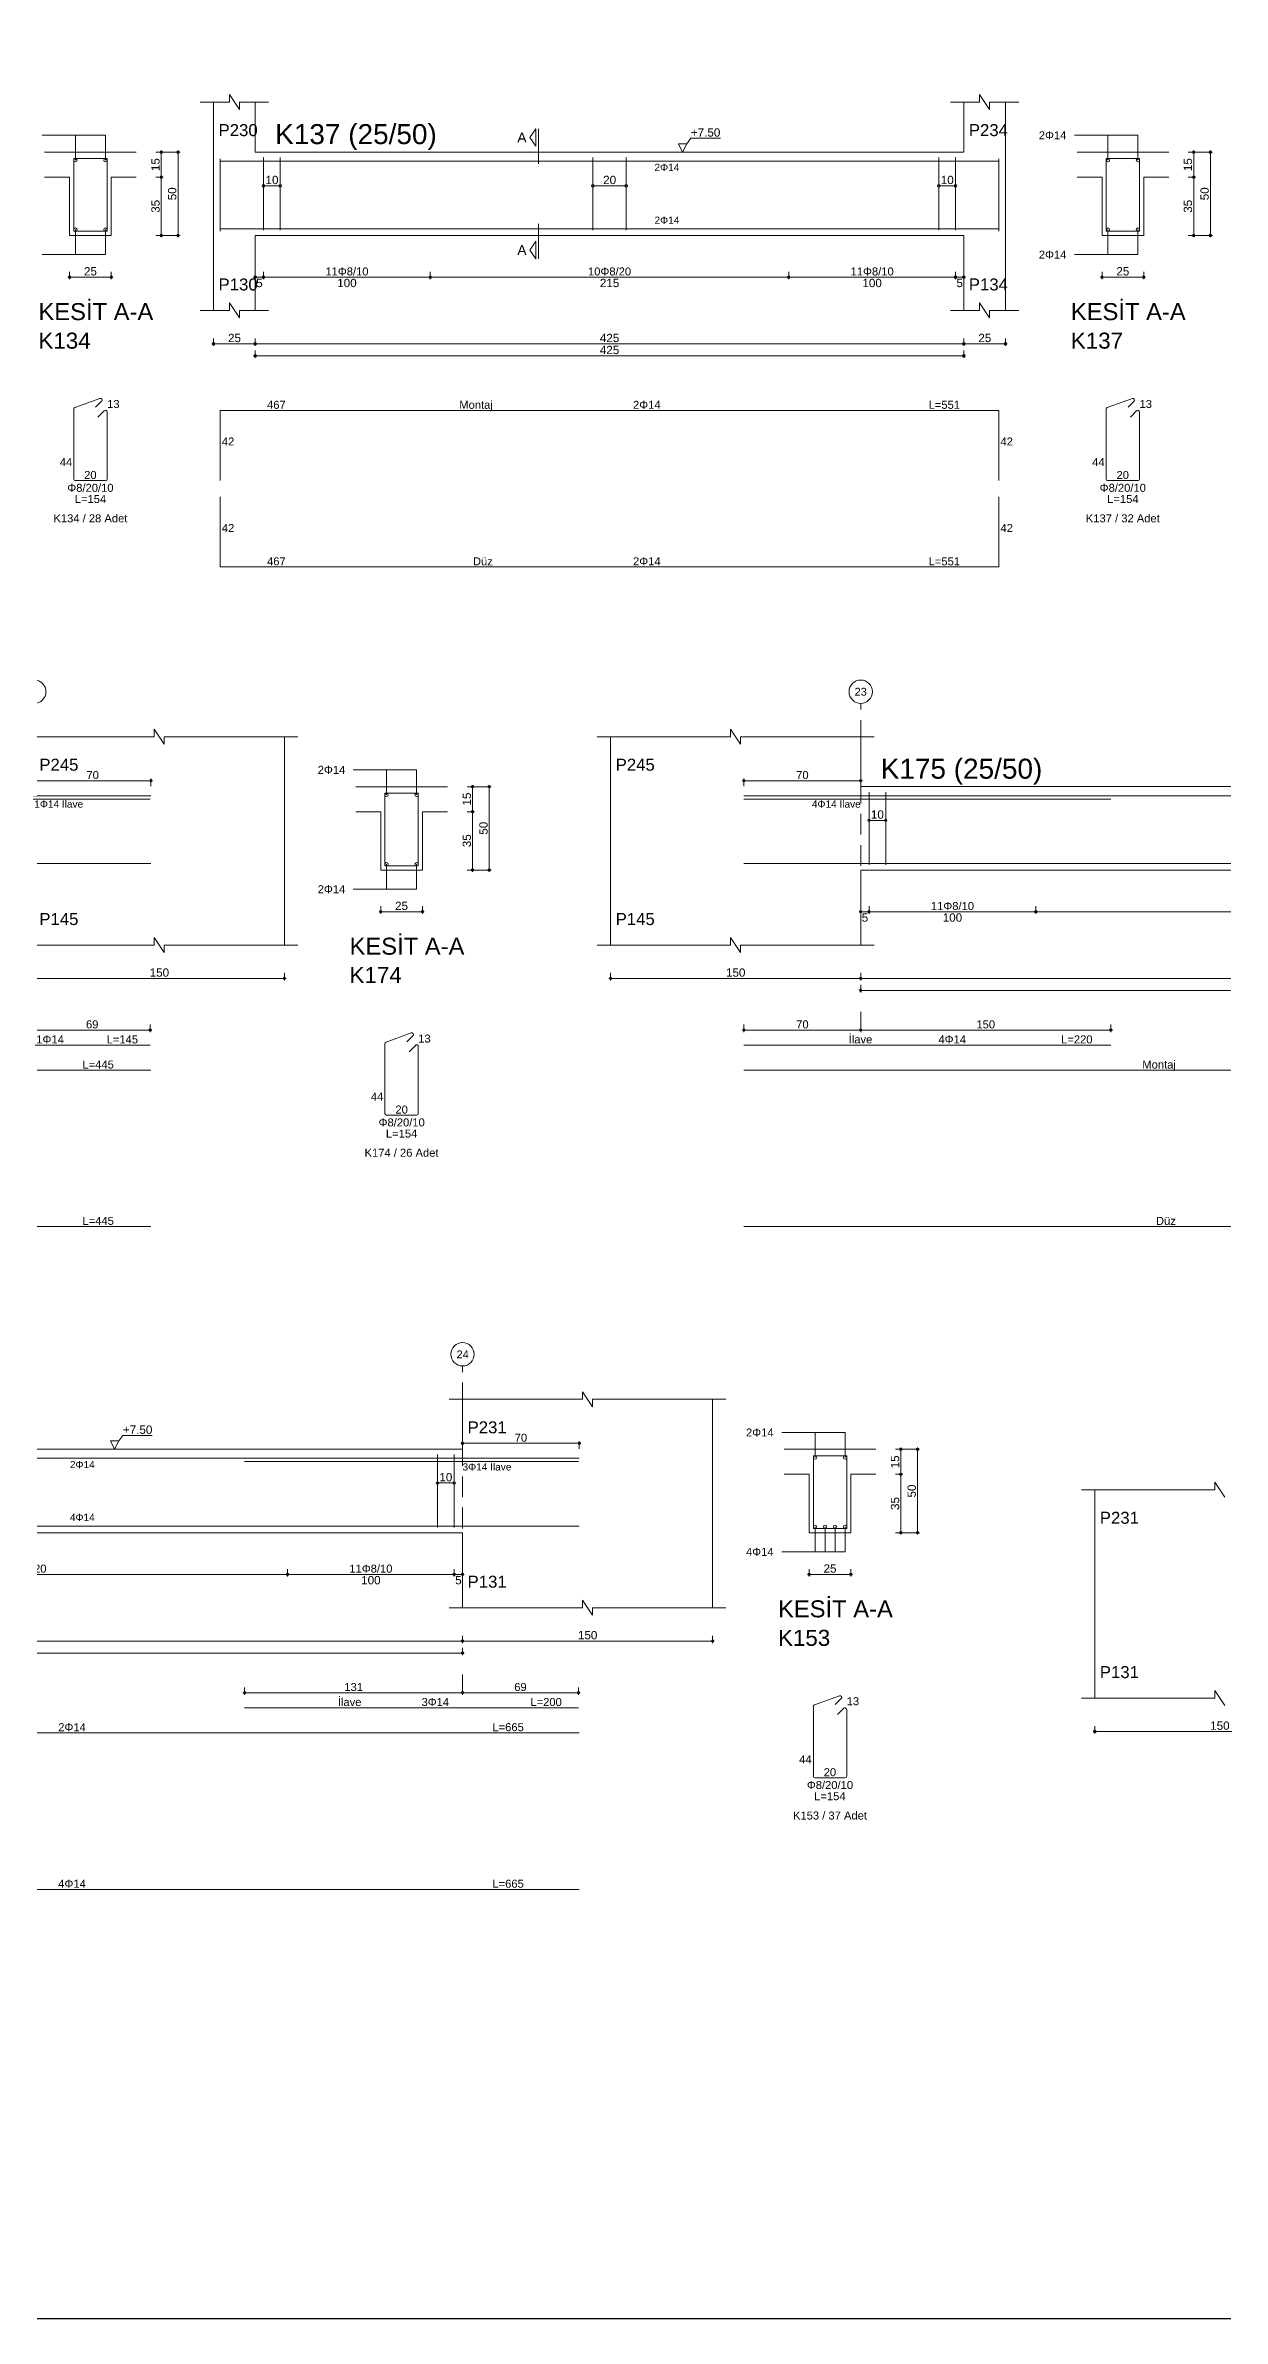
# Model space of a CAD drawing. Header units: millimetres. Extents: x 2232 to 85269, y -3593 to 5869.
# Drawn here: x 32488 to 33547, y -3593 to -1548 of the extents above; entities that cross this region are included whole.
import ezdxf

# ---------------------------------------------------------------- set-up
doc = ezdxf.new("R2010")
doc.units = ezdxf.units.MM
doc.linetypes.add('DASHDOT2', pattern=[12.7, 6.35, -3.175, 0, -3.175])
doc.linetypes.add('DASHED4', pattern=[18.75, 12.5, -6.25])
doc.layers.add('aks', color=251, linetype='DASHDOT2', lineweight=35)
for name, color, linetype in [('Donatı Topl. Uzun. Yazısı', 7, 'Continuous'), ('Donatı Uz. Yazısı', 7, 'Continuous'), ('Donatı Yazısı', 7, 'Continuous'), ('Donatı Çizgisi', 7, 'Continuous'), ('Kiriş', 7, 'Continuous'), ('Standart', 7, 'Continuous'), ('Ölçülendirme', 7, 'Continuous')]:
    doc.layers.add(name, color=color, linetype=linetype)
doc.styles.add('arial_1_18', font='arial.ttf', dxfattribs={"height": 0.2})

# ---------------------------------------------------------------- blocks, each defined once
blk = doc.blocks.new('IDE1089Entity7407')
at = {"layer": 'aks', "color": 30, "linetype": 'DASHED4', "lineweight": 5}
blk.add_lwpolyline([(16605.9, 2001.7), (16605.9, 2136.7)], dxfattribs=at)
at = {"layer": 'aks', "color": 1, "linetype": 'Continuous', "lineweight": 5}
blk.add_circle((16605.9, 2143.7), 7, dxfattribs=at)
at = {"layer": 'Donatı Çizgisi', "color": 5, "linetype": 'Continuous', "lineweight": 5}
for points in [[(16209.9, 2039.3), (16209.9, 2082.7)], [(16209.9, 2081.3), (16601.9, 2081.3)], [(16235.9, 2039.9), (16235.9, 2083.5)], [(16245.9, 2039.9), (16245.9, 2083.5)], [(16395.9, 2039.9), (16395.9, 2083.5)], [(16415.9, 2039.9), (16415.9, 2083.5)], [(16565.9, 2039.9), (16565.9, 2083.5)], [(16575.9, 2039.9), (16575.9, 2083.5)], [(16601.9, 2039.3), (16601.9, 2082.7)], [(16666.3, 2039.2), (16666.3, 2082.8)], [(16666.3, 2082.8), (16686.3, 2082.8)], [(16686.3, 2039.2), (16686.3, 2082.8)], [(16209.9, 2040.7), (16601.9, 2040.7)], [(16666.3, 2039.2), (16686.3, 2039.2)], [(16666.9, 1933.4), (16682, 1938.9)], [(16679.4, 1933.6), (16683, 1937.2)], [(16209.9, 1889.7), (16209.9, 1931.7)], [(16209.9, 1931.7), (16601.9, 1931.7)], [(16601.9, 1889.7), (16601.9, 1931.7)], [(16666.3, 1890.6), (16666.3, 1932.5)], [(16680.8, 1927.7), (16684.5, 1931.5)], [(16686.3, 1890.6), (16686.3, 1930.7)], [(16667.3, 1889.6), (16685.3, 1889.6)], [(16209.9, 1837.8), (16209.9, 1879.8)], [(16601.9, 1837.8), (16601.9, 1879.8)], [(16209.9, 1837.8), (16601.9, 1837.8)]]:
    blk.add_lwpolyline(points, dxfattribs=at)
for centre in [(16667.3, 2081.8), (16685.3, 2081.8), (16667.3, 2040.2), (16685.3, 2040.2)]:
    blk.add_circle(centre, 1, dxfattribs=at)
for centre, start, end in [((16682.3, 1937.9), 315, 110), ((16667.3, 1932.5), 110, 180), ((16685.3, 1930.7), 0, 135), ((16667.3, 1890.6), 180, 270), ((16685.3, 1890.6), 270, 0)]:
    blk.add_arc(centre, 1.02, start, end, dxfattribs=at)
at = {"layer": 'Kiriş', "color": 1, "linetype": 'Continuous', "lineweight": 5}
for points in [[(16197.9, 2116.7), (16215.4, 2116.7)], [(16205.9, 1991.7), (16205.9, 2116.7)], [(16215.4, 2116.7), (16215.4, 2121.2)], [(16221.4, 2112.2), (16215.4, 2121.2)], [(16221.4, 2112.2), (16221.4, 2116.7)], [(16221.4, 2116.7), (16238.9, 2116.7)], [(16230.9, 2086.7), (16230.9, 2116.7)], [(16572.9, 2116.7), (16590.4, 2116.7)], [(16580.9, 2086.7), (16580.9, 2116.7)], [(16590.4, 2116.7), (16590.4, 2121.2)], [(16596.4, 2112.2), (16590.4, 2121.2)], [(16596.4, 2116.7), (16613.9, 2116.7)], [(16596.4, 2112.2), (16596.4, 2116.7)], [(16605.9, 1991.7), (16605.9, 2116.7)], [(16230.9, 2086.7), (16580.9, 2086.7)], [(16648.8, 2086.7), (16703.8, 2086.7)], [(16648.8, 2071.7), (16663.8, 2071.7)], [(16663.8, 2036.7), (16663.8, 2071.7)], [(16688.8, 2071.7), (16703.8, 2071.7)], [(16688.8, 2036.7), (16688.8, 2071.7)], [(16230.9, 2036.7), (16580.9, 2036.7)], [(16230.9, 1991.7), (16230.9, 2036.7)], [(16580.9, 1991.7), (16580.9, 2036.7)], [(16663.8, 2036.7), (16688.8, 2036.7)], [(16197.9, 1991.7), (16215.4, 1991.7)], [(16221.4, 1987.2), (16215.4, 1996.2)], [(16215.4, 1991.7), (16215.4, 1996.2)], [(16221.4, 1991.7), (16238.9, 1991.7)], [(16221.4, 1987.2), (16221.4, 1991.7)], [(16572.9, 1991.7), (16590.4, 1991.7)], [(16596.4, 1987.2), (16590.4, 1996.2)], [(16590.4, 1991.7), (16590.4, 1996.2)], [(16596.4, 1991.7), (16613.9, 1991.7)], [(16596.4, 1987.2), (16596.4, 1991.7)]]:
    blk.add_lwpolyline(points, dxfattribs=at)
at = {"layer": 'Ölçülendirme', "color": 1, "linetype": 'Continuous', "lineweight": 5}
for points in [[(16365.7, 2095.4), (16369.2, 2100.7)], [(16369.2, 2090.2), (16369.2, 2100.7)], [(16370.9, 2079.7), (16370.9, 2100.7)], [(16369.2, 2090.2), (16365.7, 2095.4)], [(16442.2, 2086.7), (16439.7, 2091.7)], [(16439.7, 2091.7), (16444.7, 2091.7)], [(16444.7, 2091.7), (16442.2, 2086.7)], [(16442.2, 2086.7), (16442.2, 2086.7)], [(16444.7, 2091.7), (16447.2, 2095)], [(16447.2, 2095), (16464.9, 2095)], [(16647.3, 2096.8), (16685.3, 2096.8)], [(16667.3, 2081.8), (16667.3, 2096.8)], [(16685.3, 2081.8), (16685.3, 2096.8)], [(16715.5, 2086.7), (16730, 2086.7)], [(16718.8, 2035.7), (16718.8, 2087.7)], [(16728.8, 2035.7), (16728.8, 2087.7)], [(16235.9, 2066.5), (16245.9, 2066.5)], [(16395.9, 2066.5), (16415.9, 2066.5)], [(16565.9, 2066.5), (16575.9, 2066.5)], [(16715.5, 2071.7), (16720, 2071.7)], [(16365.7, 2027.9), (16369.2, 2033.2)], [(16369.2, 2022.7), (16369.2, 2033.2)], [(16370.9, 2022.7), (16370.9, 2043.7)], [(16667.3, 2025.2), (16667.3, 2040.2)], [(16685.3, 2025.2), (16685.3, 2040.2)], [(16715.5, 2036.7), (16730, 2036.7)], [(16369.2, 2022.7), (16365.7, 2027.9)], [(16647.3, 2025.2), (16685.3, 2025.2)], [(16229.9, 2011.7), (16581.9, 2011.7)], [(16230.9, 2010.4), (16230.9, 2014.9)], [(16235.9, 2010.4), (16235.9, 2014.9)], [(16335.9, 2010.4), (16335.9, 2014.9)], [(16475.9, 2010.4), (16475.9, 2014.9)], [(16575.9, 2010.4), (16575.9, 2014.9)], [(16580.9, 2010.4), (16580.9, 2014.9)], [(16662.8, 2011.7), (16689.8, 2011.7)], [(16663.8, 2010.4), (16663.8, 2014.9)], [(16688.8, 2010.4), (16688.8, 2014.9)], [(16204.9, 1971.7), (16606.9, 1971.7)], [(16205.9, 1970.4), (16205.9, 1974.9)], [(16229.9, 1964.5), (16606.9, 1964.5)], [(16230.9, 1970.4), (16230.9, 1974.9)], [(16230.9, 1963.2), (16230.9, 1967.7)], [(16580.9, 1970.4), (16580.9, 1974.9)], [(16605.9, 1970.4), (16605.9, 1974.9)], [(16605.9, 1963.2), (16605.9, 1967.7)]]:
    blk.add_lwpolyline(points, dxfattribs=at)
for centre in [(16718.8, 2086.7), (16728.8, 2086.7), (16235.9, 2066.5), (16245.9, 2066.5), (16395.9, 2066.5), (16415.9, 2066.5), (16565.9, 2066.5), (16575.9, 2066.5), (16718.8, 2071.7), (16718.8, 2036.7), (16728.8, 2036.7), (16230.9, 2011.7), (16235.9, 2011.7), (16235.9, 2011.7), (16335.9, 2011.7), (16335.9, 2011.7), (16475.9, 2011.7), (16475.9, 2011.7), (16575.9, 2011.7), (16575.9, 2011.7), (16580.9, 2011.7), (16663.8, 2011.7), (16688.8, 2011.7), (16205.9, 1971.7), (16230.9, 1971.7), (16230.9, 1971.7), (16230.9, 1964.5), (16580.9, 1971.7), (16580.9, 1971.7), (16605.9, 1971.7), (16605.9, 1964.5)]:
    blk.add_circle(centre, 0.75, dxfattribs=at)
at = {"layer": 'aks', "color": 1, "linetype": 'Continuous', "lineweight": 5, "style": 'arial_1_18'}
blk.add_text('K', height=9.45, dxfattribs=at).set_placement((16601.5, 2138.8))
at = {"layer": 'Donatı Topl. Uzun. Yazısı', "color": 1, "linetype": 'Continuous', "lineweight": 5, "style": 'arial_1_18'}
for s, p in [('L=476', (16563.5, 1932.7)), ('L=154', (16666.9, 1876.2)), ('L=476', (16563.5, 1838.8))]:
    blk.add_text(s, height=4.8, dxfattribs=at).set_placement(p)
at = {"layer": 'Donatı Uz. Yazısı', "color": 1, "linetype": 'Continuous', "lineweight": 5, "style": 'arial_1_18'}
for s, p in [('392', (16233.5, 1932.7)), ('13', (16686.3, 1933.2)), ('42', (16210.9, 1910.7)), ('42', (16602.9, 1910.7)), ('44', (16657.9, 1898.3)), ('20', (16672.5, 1890.6)), ('42', (16210.9, 1858.8)), ('42', (16602.9, 1858.8)), ('392', (16233.5, 1838.8))]:
    blk.add_text(s, height=4.8, dxfattribs=at).set_placement(p)
at = {"layer": 'Donatı Yazısı', "color": 5, "linetype": 'Continuous', "lineweight": 5, "style": 'arial_1_18'}
for s, p in [('2Φ14', (16625.9, 2094.4)), ('2Φ14', (16625.9, 2022.8)), ('2Φ14', (16417.7, 1932.7)), ('Φ8/20/10', (16662.4, 1882.9)), ('K134 / 28 Adet', (16654.1, 1864.6)), ('2Φ14', (16417.7, 1838.8))]:
    blk.add_text(s, height=4.8, dxfattribs=at).set_placement(p)
for p in [(16432.9, 2075.4), (16432.9, 2043.7)]:
    blk.add_text('2Φ14', height=4.32, rotation=360, dxfattribs=at).set_placement(p)
at = {"layer": 'Donatı Yazısı', "color": 1, "linetype": 'Continuous', "lineweight": 5, "style": 'arial_1_18'}
for s, p in [('Montaj', (16327, 1932.7)), ('Düz', (16335.2, 1838.8))]:
    blk.add_text(s, height=4.8, dxfattribs=at).set_placement(p)
at = {"layer": 'Kiriş', "color": 1, "linetype": 'Continuous', "lineweight": 5, "style": 'arial_1_18'}
for s, height, p in [('P244', 7.2, (16208.9, 2096.3)), ('K134 (25/50)', 12, (16242.9, 2091.5)), ('P248', 7.2, (16583.9, 2096.3)), ('P144', 7.2, (16208.9, 2003.7)), ('P148', 7.2, (16583.9, 2003.7)), ('KESİT A-A', 10.2, (16645.1, 1985.9)), ('K134', 9.6, (16645.1, 1968.8))]:
    blk.add_text(s, height=height, dxfattribs=at).set_placement(p)
at = {"layer": 'Ölçülendirme', "color": 1, "linetype": 'Continuous', "lineweight": 5, "style": 'arial_1_18'}
for s, height, p in [('+7.50', 5, (16447.2, 2096)), ('A', 5.95, (16358, 2092.5)), ('A', 5.95, (16358, 2025)), ('5', 5, (16231.5, 2005.7)), ('100', 5, (16280.1, 2005.7)), ('140', 5, (16400.1, 2005.7)), ('100', 5, (16520.1, 2005.7)), ('5', 5, (16576.5, 2005.7)), ('25', 5, (16672.4, 2012.7)), ('25', 5, (16214.6, 1972.7)), ('350', 5, (16400.1, 1972.7)), ('25', 5, (16589.6, 1972.7)), ('375', 5, (16400.1, 1965.5))]:
    blk.add_text(s, height=height, dxfattribs=at).set_placement(p)
for s, rotation, p in [('15', 90, (16717.8, 2075.3)), ('10', 360, (16237.1, 2067.5)), ('20', 360, (16402.1, 2067.5)), ('10', 360, (16567.1, 2067.5)), ('50', 90, (16727.8, 2057.8)), ('35', 90, (16717.8, 2050.3))]:
    blk.add_text(s, height=5, rotation=rotation, dxfattribs=at).set_placement(p)
at = {"layer": 'Ölçülendirme', "color": 5, "linetype": 'Continuous', "lineweight": 5, "style": 'arial_1_18'}
for s, p in [('11Φ8/10', (16273, 2012.7)), ('6Φ8/20', (16394.9, 2012.7)), ('11Φ8/10', (16513, 2012.7))]:
    blk.add_text(s, height=4.8, dxfattribs=at).set_placement(p)
blk = doc.blocks.new('IDE1089Entity7408')
at = {"layer": 'Donatı Çizgisi', "color": 5, "linetype": 'Continuous', "lineweight": 5}
for points in [[(16754.1, 2039.3), (16754.1, 2082.7)], [(16754.1, 2081.3), (17221.1, 2081.3)], [(16780.1, 2039.9), (16780.1, 2083.5)], [(16790.1, 2039.9), (16790.1, 2083.5)], [(16977.6, 2039.9), (16977.6, 2083.5)], [(16997.6, 2039.9), (16997.6, 2083.5)], [(17185.1, 2039.9), (17185.1, 2083.5)], [(17195.1, 2039.9), (17195.1, 2083.5)], [(17221.1, 2039.3), (17221.1, 2082.7)], [(17285.5, 2039.2), (17285.5, 2082.8)], [(17285.5, 2082.8), (17305.5, 2082.8)], [(17305.5, 2039.2), (17305.5, 2082.8)], [(16754.1, 2040.7), (17221.1, 2040.7)], [(17285.5, 2039.2), (17305.5, 2039.2)], [(17286.1, 1933.4), (17301.2, 1938.9)], [(17298.6, 1933.6), (17302.2, 1937.2)], [(16754.1, 1889.7), (16754.1, 1931.7)], [(16754.1, 1931.7), (17221.1, 1931.7)], [(17221.1, 1889.7), (17221.1, 1931.7)], [(17285.5, 1890.6), (17285.5, 1932.5)], [(17300, 1927.7), (17303.7, 1931.5)], [(17305.5, 1890.6), (17305.5, 1930.7)], [(17286.5, 1889.6), (17304.5, 1889.6)], [(16754.1, 1837.8), (16754.1, 1879.8)], [(17221.1, 1837.8), (17221.1, 1879.8)], [(16754.1, 1837.8), (17221.1, 1837.8)]]:
    blk.add_lwpolyline(points, dxfattribs=at)
for centre in [(17286.5, 2081.8), (17304.5, 2081.8), (17286.5, 2040.2), (17304.5, 2040.2)]:
    blk.add_circle(centre, 1, dxfattribs=at)
for centre, start, end in [((17301.5, 1937.9), 315, 110), ((17286.5, 1932.5), 110, 180), ((17304.5, 1930.7), 0, 135), ((17286.5, 1890.6), 180, 270), ((17304.5, 1890.6), 270, 0)]:
    blk.add_arc(centre, 1.02, start, end, dxfattribs=at)
at = {"layer": 'Kiriş', "color": 1, "linetype": 'Continuous', "lineweight": 5}
for points in [[(16742.1, 2116.7), (16759.6, 2116.7)], [(16750.1, 1991.7), (16750.1, 2116.7)], [(16759.6, 2116.7), (16759.6, 2121.2)], [(16765.6, 2112.2), (16759.6, 2121.2)], [(16765.6, 2112.2), (16765.6, 2116.7)], [(16765.6, 2116.7), (16783.1, 2116.7)], [(16775.1, 2086.7), (16775.1, 2116.7)], [(17192.1, 2116.7), (17209.6, 2116.7)], [(17200.1, 2086.7), (17200.1, 2116.7)], [(17209.6, 2116.7), (17209.6, 2121.2)], [(17215.6, 2112.2), (17209.6, 2121.2)], [(17215.6, 2116.7), (17233.1, 2116.7)], [(17215.6, 2112.2), (17215.6, 2116.7)], [(17225.1, 1991.7), (17225.1, 2116.7)], [(16775.1, 2086.7), (17200.1, 2086.7)], [(17268, 2086.7), (17323, 2086.7)], [(17268, 2071.7), (17283, 2071.7)], [(17283, 2036.7), (17283, 2071.7)], [(17308, 2071.7), (17323, 2071.7)], [(17308, 2036.7), (17308, 2071.7)], [(16775.1, 2036.7), (17200.1, 2036.7)], [(16775.1, 1991.7), (16775.1, 2036.7)], [(17200.1, 1991.7), (17200.1, 2036.7)], [(17283, 2036.7), (17308, 2036.7)], [(16742.1, 1991.7), (16759.6, 1991.7)], [(16765.6, 1987.2), (16759.6, 1996.2)], [(16759.6, 1991.7), (16759.6, 1996.2)], [(16765.6, 1991.7), (16783.1, 1991.7)], [(16765.6, 1987.2), (16765.6, 1991.7)], [(17192.1, 1991.7), (17209.6, 1991.7)], [(17215.6, 1987.2), (17209.6, 1996.2)], [(17209.6, 1991.7), (17209.6, 1996.2)], [(17215.6, 1991.7), (17233.1, 1991.7)], [(17215.6, 1987.2), (17215.6, 1991.7)]]:
    blk.add_lwpolyline(points, dxfattribs=at)
at = {"layer": 'Ölçülendirme', "color": 1, "linetype": 'Continuous', "lineweight": 5}
for points in [[(16939.9, 2095.4), (16943.4, 2100.7)], [(16943.4, 2090.2), (16943.4, 2100.7)], [(16945.1, 2079.7), (16945.1, 2100.7)], [(16943.4, 2090.2), (16939.9, 2095.4)], [(17031.4, 2086.7), (17028.9, 2091.7)], [(17028.9, 2091.7), (17033.9, 2091.7)], [(17033.9, 2091.7), (17031.4, 2086.7)], [(17031.4, 2086.7), (17031.4, 2086.7)], [(17033.9, 2091.7), (17036.4, 2095)], [(17036.4, 2095), (17054.1, 2095)], [(17266.5, 2096.8), (17304.5, 2096.8)], [(17286.5, 2081.8), (17286.5, 2096.8)], [(17304.5, 2081.8), (17304.5, 2096.8)], [(17334.7, 2086.7), (17349.2, 2086.7)], [(17338, 2035.7), (17338, 2087.7)], [(17348, 2035.7), (17348, 2087.7)], [(16780.1, 2066.5), (16790.1, 2066.5)], [(16977.6, 2066.5), (16997.6, 2066.5)], [(17185.1, 2066.5), (17195.1, 2066.5)], [(17334.7, 2071.7), (17339.2, 2071.7)], [(16939.9, 2027.9), (16943.4, 2033.2)], [(16943.4, 2022.7), (16943.4, 2033.2)], [(16945.1, 2022.7), (16945.1, 2043.7)], [(17286.5, 2025.2), (17286.5, 2040.2)], [(17304.5, 2025.2), (17304.5, 2040.2)], [(17334.7, 2036.7), (17349.2, 2036.7)], [(16943.4, 2022.7), (16939.9, 2027.9)], [(17266.5, 2025.2), (17304.5, 2025.2)], [(16774.1, 2011.7), (17201.1, 2011.7)], [(16775.1, 2010.4), (16775.1, 2014.9)], [(16780.1, 2010.4), (16780.1, 2014.9)], [(16880.1, 2010.4), (16880.1, 2014.9)], [(17095.1, 2010.4), (17095.1, 2014.9)], [(17195.1, 2010.4), (17195.1, 2014.9)], [(17200.1, 2010.4), (17200.1, 2014.9)], [(17282, 2011.7), (17309, 2011.7)], [(17283, 2010.4), (17283, 2014.9)], [(17308, 2010.4), (17308, 2014.9)], [(16749.1, 1971.7), (17226.1, 1971.7)], [(16750.1, 1970.4), (16750.1, 1974.9)], [(16774.1, 1964.5), (17201.1, 1964.5)], [(16775.1, 1970.4), (16775.1, 1974.9)], [(16775.1, 1963.2), (16775.1, 1967.7)], [(17200.1, 1970.4), (17200.1, 1974.9)], [(17200.1, 1963.2), (17200.1, 1967.7)], [(17225.1, 1970.4), (17225.1, 1974.9)]]:
    blk.add_lwpolyline(points, dxfattribs=at)
for centre in [(17338, 2086.7), (17348, 2086.7), (16780.1, 2066.5), (16790.1, 2066.5), (16977.6, 2066.5), (16997.6, 2066.5), (17185.1, 2066.5), (17195.1, 2066.5), (17338, 2071.7), (17338, 2036.7), (17348, 2036.7), (16775.1, 2011.7), (16780.1, 2011.7), (16780.1, 2011.7), (16880.1, 2011.7), (16880.1, 2011.7), (17095.1, 2011.7), (17095.1, 2011.7), (17195.1, 2011.7), (17195.1, 2011.7), (17200.1, 2011.7), (17283, 2011.7), (17308, 2011.7), (16750.1, 1971.7), (16775.1, 1971.7), (16775.1, 1971.7), (16775.1, 1964.5), (17200.1, 1971.7), (17200.1, 1971.7), (17200.1, 1964.5), (17225.1, 1971.7)]:
    blk.add_circle(centre, 0.75, dxfattribs=at)
at = {"layer": 'Donatı Topl. Uzun. Yazısı', "color": 1, "linetype": 'Continuous', "lineweight": 5, "style": 'arial_1_18'}
for s, p in [('L=551', (17179, 1932.7)), ('L=154', (17286.1, 1876.2)), ('L=551', (17179, 1838.8))]:
    blk.add_text(s, height=4.8, dxfattribs=at).set_placement(p)
at = {"layer": 'Donatı Uz. Yazısı', "color": 1, "linetype": 'Continuous', "lineweight": 5, "style": 'arial_1_18'}
for s, p in [('467', (16782.2, 1932.7)), ('13', (17305.5, 1933.2)), ('42', (16755.1, 1910.7)), ('42', (17222.1, 1910.7)), ('44', (17277.1, 1898.3)), ('20', (17291.7, 1890.6)), ('42', (16755.1, 1858.8)), ('42', (17222.1, 1858.8)), ('467', (16782.2, 1838.8))]:
    blk.add_text(s, height=4.8, dxfattribs=at).set_placement(p)
at = {"layer": 'Donatı Yazısı', "color": 5, "linetype": 'Continuous', "lineweight": 5, "style": 'arial_1_18'}
for s, p in [('2Φ14', (17245.1, 2094.4)), ('2Φ14', (17245.1, 2022.8)), ('2Φ14', (17001.7, 1932.7)), ('Φ8/20/10', (17281.6, 1882.9)), ('K137 / 32 Adet', (17273.3, 1864.6)), ('2Φ14', (17001.7, 1838.8))]:
    blk.add_text(s, height=4.8, dxfattribs=at).set_placement(p)
for p in [(17014.6, 2075.4), (17014.6, 2043.7)]:
    blk.add_text('2Φ14', height=4.32, rotation=360, dxfattribs=at).set_placement(p)
at = {"layer": 'Donatı Yazısı', "color": 1, "linetype": 'Continuous', "lineweight": 5, "style": 'arial_1_18'}
for s, p in [('Montaj', (16897.5, 1932.7)), ('Düz', (16905.7, 1838.8))]:
    blk.add_text(s, height=4.8, dxfattribs=at).set_placement(p)
at = {"layer": 'Kiriş', "color": 1, "linetype": 'Continuous', "lineweight": 5, "style": 'arial_1_18'}
for s, height, p in [('P230', 7.2, (16753.1, 2096.3)), ('K137 (25/50)', 12, (16787.1, 2091.5)), ('P234', 7.2, (17203.1, 2096.3)), ('P130', 7.2, (16753.1, 2003.7)), ('P134', 7.2, (17203.1, 2003.7)), ('KESİT A-A', 10.2, (17264.3, 1985.9)), ('K137', 9.6, (17264.3, 1968.8))]:
    blk.add_text(s, height=height, dxfattribs=at).set_placement(p)
at = {"layer": 'Ölçülendirme', "color": 1, "linetype": 'Continuous', "lineweight": 5, "style": 'arial_1_18'}
for s, height, p in [('+7.50', 5, (17036.4, 2096)), ('A', 5.95, (16932.3, 2092.5)), ('A', 5.95, (16932.3, 2025)), ('5', 5, (16775.7, 2005.7)), ('100', 5, (16824.3, 2005.7)), ('215', 5, (16981.8, 2005.7)), ('100', 5, (17139.3, 2005.7)), ('5', 5, (17195.7, 2005.7)), ('25', 5, (17291.6, 2012.7)), ('25', 5, (16758.8, 1972.7)), ('425', 5, (16981.8, 1972.7)), ('25', 5, (17208.8, 1972.7)), ('425', 5, (16981.8, 1965.5))]:
    blk.add_text(s, height=height, dxfattribs=at).set_placement(p)
for s, rotation, p in [('15', 90, (17337, 2075.3)), ('10', 360, (16781.3, 2067.5)), ('20', 360, (16983.8, 2067.5)), ('10', 360, (17186.3, 2067.5)), ('50', 90, (17347, 2057.8)), ('35', 90, (17337, 2050.3))]:
    blk.add_text(s, height=5, rotation=rotation, dxfattribs=at).set_placement(p)
at = {"layer": 'Ölçülendirme', "color": 5, "linetype": 'Continuous', "lineweight": 5, "style": 'arial_1_18'}
for s, p in [('11Φ8/10', (16817.2, 2012.7)), ('10Φ8/20', (16974.7, 2012.7)), ('11Φ8/10', (17132.2, 2012.7))]:
    blk.add_text(s, height=4.8, dxfattribs=at).set_placement(p)
blk = doc.blocks.new('IDE1089Entity7417')
at = {"layer": 'aks', "color": 30, "linetype": 'DASHED4', "lineweight": 5}
for points in [[(25497.2, 2016.8), (25497.2, 2151.8)], [(25497.2, 1955.8), (25497.2, 1966.8)]]:
    blk.add_lwpolyline(points, dxfattribs=at)
at = {"layer": 'aks', "color": 1, "linetype": 'Continuous', "lineweight": 5}
blk.add_circle((25497.2, 2158.8), 7, dxfattribs=at)
at = {"layer": 'Donatı Çizgisi', "color": 5, "linetype": 'Continuous', "lineweight": 5}
for points in [[(24902.2, 2096.4), (25567.2, 2096.4)], [(25366.5, 2094.4), (25566.7, 2094.4)], [(25482.2, 2055), (25482.2, 2098.6)], [(25492.2, 2055), (25492.2, 2098.6)], [(25707.6, 2054.3), (25707.6, 2097.9)], [(25707.6, 2097.9), (25727.6, 2097.9)], [(25727.6, 2054.3), (25727.6, 2097.9)], [(24902.2, 2055.8), (25567.2, 2055.8)], [(25707.6, 2054.3), (25727.6, 2054.3)], [(25708.2, 1948.5), (25723.2, 1954)], [(25720.7, 1948.7), (25724.3, 1952.3)], [(25366.5, 1946.8), (25566.7, 1946.8)], [(25707.6, 1905.7), (25707.6, 1947.6)], [(25722, 1942.8), (25725.8, 1946.6)], [(25727.6, 1905.7), (25727.6, 1945.8)], [(24902.2, 1931.7), (25567.2, 1931.7)], [(25708.6, 1904.7), (25726.5, 1904.7)], [(24902.2, 1837.8), (25567.2, 1837.8)]]:
    blk.add_lwpolyline(points, dxfattribs=at)
for centre in [(25708.6, 2096.9), (25726.6, 2096.9), (25708.6, 2055.3), (25714.6, 2055.3), (25720.6, 2055.3), (25726.6, 2055.3)]:
    blk.add_circle(centre, 1, dxfattribs=at)
for centre, start, end in [((25723.6, 1953), 315, 110), ((25708.6, 1947.6), 110, 180), ((25726.5, 1945.8), 0, 135), ((25708.6, 1905.7), 180, 270), ((25726.5, 1905.7), 270, 0)]:
    blk.add_arc(centre, 1.02, start, end, dxfattribs=at)
at = {"layer": 'Kiriş', "color": 1, "linetype": 'Continuous', "lineweight": 5}
for points in [[(25489.2, 2131.8), (25569.2, 2131.8)], [(25497.2, 2101.8), (25497.2, 2131.8)], [(25569.2, 2131.8), (25569.2, 2136.3)], [(25575.2, 2127.3), (25569.2, 2136.3)], [(25575.2, 2131.8), (25655.2, 2131.8)], [(25575.2, 2127.3), (25575.2, 2131.8)], [(25647.2, 2006.8), (25647.2, 2131.8)], [(24972.2, 2101.8), (25497.2, 2101.8)], [(25690.1, 2101.8), (25745.1, 2101.8)], [(25690.1, 2086.8), (25705.1, 2086.8)], [(25705.1, 2051.8), (25705.1, 2086.8)], [(25730.1, 2086.8), (25745.1, 2086.8)], [(25730.1, 2051.8), (25730.1, 2086.8)], [(24972.2, 2051.8), (25497.2, 2051.8)], [(25497.2, 2006.8), (25497.2, 2051.8)], [(25705.1, 2051.8), (25730.1, 2051.8)], [(25489.2, 2006.8), (25569.2, 2006.8)], [(25575.2, 2002.3), (25569.2, 2011.3)], [(25569.2, 2006.8), (25569.2, 2011.3)], [(25575.2, 2006.8), (25655.2, 2006.8)], [(25575.2, 2002.3), (25575.2, 2006.8)]]:
    blk.add_lwpolyline(points, dxfattribs=at)
at = {"layer": 'Ölçülendirme', "color": 1, "linetype": 'Continuous', "lineweight": 5}
for points in [[(25288.5, 2101.8), (25286, 2106.8)], [(25286, 2106.8), (25291, 2106.8)], [(25291, 2106.8), (25288.5, 2101.8)], [(25288.5, 2101.8), (25288.5, 2101.8)], [(25291, 2106.8), (25293.5, 2110.1)], [(25293.5, 2110.1), (25311.1, 2110.1)], [(25496.2, 2105.4), (25568.2, 2105.4)], [(25497.2, 2102.1), (25497.2, 2106.6)], [(25567.2, 2102.1), (25567.2, 2106.6)], [(25688.6, 2111.9), (25726.6, 2111.9)], [(25708.6, 2096.9), (25708.6, 2111.9)], [(25726.6, 2096.9), (25726.6, 2111.9)], [(25756.8, 2101.8), (25771.3, 2101.8)], [(25760.1, 2050.8), (25760.1, 2102.8)], [(25770.1, 2050.8), (25770.1, 2102.8)], [(25756.8, 2086.8), (25761.3, 2086.8)], [(25482.2, 2081.6), (25492.2, 2081.6)], [(25708.6, 2040.3), (25708.6, 2055.3)], [(25714.6, 2040.3), (25714.6, 2055.3)], [(25720.6, 2040.3), (25720.6, 2055.3)], [(25726.6, 2040.3), (25726.6, 2055.3)], [(25756.8, 2051.8), (25771.3, 2051.8)], [(25688.6, 2040.3), (25726.6, 2040.3)], [(24971.2, 2026.8), (25498.2, 2026.8)], [(25392.2, 2025.5), (25392.2, 2030)], [(25492.2, 2025.5), (25492.2, 2030)], [(25497.2, 2025.5), (25497.2, 2030)], [(25704.1, 2026.8), (25731.1, 2026.8)], [(25705.1, 2025.5), (25705.1, 2030)], [(25730.1, 2025.5), (25730.1, 2030)], [(24821.2, 1986.8), (25648.2, 1986.8)], [(24971.2, 1979.6), (25498.2, 1979.6)], [(25497.2, 1985.5), (25497.2, 1990)], [(25497.2, 1978.3), (25497.2, 1982.8)], [(25647.2, 1985.5), (25647.2, 1990)], [(25365.5, 1955.8), (25498.2, 1955.8)], [(25366.5, 1954.5), (25366.5, 1959)], [(25496.2, 1955.8), (25567.7, 1955.8)], [(25497.2, 1954.5), (25497.2, 1959)], [(25497.2, 1954.5), (25497.2, 1959)], [(25566.7, 1954.5), (25566.7, 1959)]]:
    blk.add_lwpolyline(points, dxfattribs=at)
for centre in [(25497.2, 2105.4), (25567.2, 2105.4), (25760.1, 2101.8), (25770.1, 2101.8), (25760.1, 2086.8), (25482.2, 2081.6), (25492.2, 2081.6), (25760.1, 2051.8), (25770.1, 2051.8), (25392.2, 2026.8), (25392.2, 2026.8), (25492.2, 2026.8), (25492.2, 2026.8), (25497.2, 2026.8), (25705.1, 2026.8), (25730.1, 2026.8), (25497.2, 1986.8), (25497.2, 1986.8), (25497.2, 1979.6), (25647.2, 1986.8), (25366.5, 1955.8), (25497.2, 1955.8), (25497.2, 1955.8), (25566.7, 1955.8)]:
    blk.add_circle(centre, 0.75, dxfattribs=at)
at = {"layer": 'aks', "color": 1, "linetype": 'Continuous', "lineweight": 5, "style": 'arial_1_18'}
blk.add_text('24', height=4.73, dxfattribs=at).set_placement((25493.6, 2156.4))
at = {"layer": 'Donatı Topl. Uzun. Yazısı', "color": 1, "linetype": 'Continuous', "lineweight": 5, "style": 'arial_1_18'}
for s, p in [('L=200', (25537.9, 1947.8)), ('L=665', (25515.1, 1932.7)), ('L=154', (25708.1, 1891.3)), ('L=665', (25515.1, 1838.8))]:
    blk.add_text(s, height=4.8, dxfattribs=at).set_placement(p)
at = {"layer": 'Donatı Uz. Yazısı', "color": 1, "linetype": 'Continuous', "lineweight": 5, "style": 'arial_1_18'}
for s, p in [('13', (25727.6, 1948.3)), ('44', (25699.1, 1913.4)), ('20', (25713.8, 1905.7))]:
    blk.add_text(s, height=4.8, dxfattribs=at).set_placement(p)
at = {"layer": 'Donatı Yazısı', "color": 5, "linetype": 'Continuous', "lineweight": 5, "style": 'arial_1_18'}
for s, height, p in [('2Φ14', 4.8, (25667.2, 2109.5)), ('3Φ14 İlave', 4.32, (25497.2, 2089.1)), ('4Φ14', 4.8, (25667.2, 2037.9)), ('3Φ14', 4.8, (25472.6, 1947.8)), ('2Φ14', 4.8, (25254.7, 1932.7)), ('Φ8/20/10', 4.8, (25703.7, 1898)), ('K153 / 37 Adet', 4.8, (25695.4, 1879.7)), ('4Φ14', 4.8, (25254.7, 1838.8))]:
    blk.add_text(s, height=height, dxfattribs=at).set_placement(p)
for s, p in [('2Φ14', (25261.7, 2090.5)), ('4Φ14', (25261.7, 2058.8))]:
    blk.add_text(s, height=4.32, rotation=360, dxfattribs=at).set_placement(p)
at = {"layer": 'Donatı Yazısı', "color": 1, "linetype": 'Continuous', "lineweight": 5, "style": 'arial_1_18'}
blk.add_text('İlave', height=4.8, dxfattribs=at).set_placement((25422.4, 1947.8))
at = {"layer": 'Kiriş', "color": 1, "linetype": 'Continuous', "lineweight": 5, "style": 'arial_1_18'}
for s, height, p in [('P231', 7.2, (25500.2, 2111.4)), ('P131', 7.2, (25500.2, 2018.8)), ('KESİT A-A', 10.2, (25686.4, 2001)), ('K153', 9.6, (25686.4, 1983.9))]:
    blk.add_text(s, height=height, dxfattribs=at).set_placement(p)
at = {"layer": 'Ölçülendirme', "color": 1, "linetype": 'Continuous', "lineweight": 5, "style": 'arial_1_18'}
for s, height, p in [('+7.50', 5, (25293.5, 2111.1)), ('70', 4.8, (25528.5, 2106.4)), ('25', 5, (25713.7, 2027.8)), ('100', 5, (25436.4, 2020.8)), ('5', 5, (25492.8, 2020.8)), ('150', 5, (25566.4, 1987.8))]:
    blk.add_text(s, height=height, dxfattribs=at).set_placement(p)
for s, rotation, p in [('10', 360, (25483.3, 2082.6)), ('15', 90, (25759.1, 2090.4)), ('35', 90, (25759.1, 2065.4)), ('50', 90, (25769.1, 2072.9))]:
    blk.add_text(s, height=5, rotation=rotation, dxfattribs=at).set_placement(p)
at = {"layer": 'Ölçülendirme', "color": 5, "linetype": 'Continuous', "lineweight": 5, "style": 'arial_1_18'}
for s, p in [('15Φ8/20', (25221.8, 2027.8)), ('11Φ8/10', (25429.3, 2027.8)), ('131', (25426.3, 1956.8)), ('69', (25528.2, 1956.8))]:
    blk.add_text(s, height=4.8, dxfattribs=at).set_placement(p)
blk = doc.blocks.new('IDE1089Entity7418')
at = {"layer": 'Kiriş', "color": 1, "linetype": 'Continuous', "lineweight": 5}
for points in [[(25783.4, 2131.8), (25863.4, 2131.8)], [(25791.4, 2006.8), (25791.4, 2131.8)], [(25863.4, 2131.8), (25863.4, 2136.3)], [(25869.4, 2127.3), (25863.4, 2136.3)], [(25783.4, 2006.8), (25863.4, 2006.8)], [(25869.4, 2002.3), (25863.4, 2011.3)], [(25863.4, 2006.8), (25863.4, 2011.3)]]:
    blk.add_lwpolyline(points, dxfattribs=at)
at = {"layer": 'Ölçülendirme', "color": 1, "linetype": 'Continuous', "lineweight": 5}
for points in [[(25790.4, 1986.8), (26512.4, 1986.8)], [(25791.4, 1985.5), (25791.4, 1990)]]:
    blk.add_lwpolyline(points, dxfattribs=at)
blk.add_circle((25791.4, 1986.8), 0.75, dxfattribs=at)
at = {"layer": 'Kiriş', "color": 1, "linetype": 'Continuous', "lineweight": 5, "style": 'arial_1_18'}
for s, p in [('P231', (25794.4, 2111.4)), ('P131', (25794.4, 2018.8))]:
    blk.add_text(s, height=7.2, dxfattribs=at).set_placement(p)
at = {"layer": 'Ölçülendirme', "color": 1, "linetype": 'Continuous', "lineweight": 5, "style": 'arial_1_18'}
blk.add_text('150', height=5, dxfattribs=at).set_placement((25860.6, 1987.8))
blk = doc.blocks.new('IDE1089Entity7437')
at = {"layer": 'aks', "color": 1, "linetype": 'Continuous', "lineweight": 5}
blk.add_circle((16446.6, 1790.6), 7, dxfattribs=at)
at = {"layer": 'Donatı Çizgisi', "color": 5, "linetype": 'Continuous', "lineweight": 5}
for points in [[(16071.6, 1728.2), (16516.6, 1728.2)], [(16370.8, 1726.2), (16516.1, 1726.2)], [(16656.9, 1686.1), (16656.9, 1729.7)], [(16656.9, 1729.7), (16676.9, 1729.7)], [(16676.9, 1686.1), (16676.9, 1729.7)], [(16071.6, 1687.6), (16516.6, 1687.6)], [(16656.9, 1686.1), (16676.9, 1686.1)], [(16657.6, 1580.4), (16672.6, 1585.9)], [(16670, 1580.5), (16673.7, 1584.2)], [(16370.8, 1578.6), (16516.1, 1578.6)], [(16656.9, 1537.6), (16656.9, 1579.4)], [(16671.4, 1574.6), (16675.2, 1578.4)], [(16676.9, 1537.6), (16676.9, 1577.7)], [(16071.6, 1563.5), (16516.6, 1563.5)], [(16657.9, 1536.5), (16675.9, 1536.5)], [(16071.6, 1469.7), (16516.6, 1469.7)]]:
    blk.add_lwpolyline(points, dxfattribs=at)
for centre in [(16657.9, 1728.7), (16675.9, 1728.7), (16657.9, 1687.1), (16675.9, 1687.1)]:
    blk.add_circle(centre, 1, dxfattribs=at)
for centre, start, end in [((16673, 1584.9), 315, 110), ((16657.9, 1579.4), 110, 180), ((16675.9, 1577.7), 0, 135), ((16657.9, 1537.6), 180, 270), ((16675.9, 1537.6), 270, 0)]:
    blk.add_arc(centre, 1.02, start, end, dxfattribs=at)
at = {"layer": 'Kiriş', "color": 1, "linetype": 'Continuous', "lineweight": 5}
for points in [[(16438.6, 1763.6), (16518.6, 1763.6)], [(16518.6, 1763.6), (16518.6, 1768.1)], [(16524.6, 1759.1), (16518.6, 1768.1)], [(16524.6, 1763.6), (16604.6, 1763.6)], [(16524.6, 1759.1), (16524.6, 1763.6)], [(16596.6, 1638.6), (16596.6, 1763.6)], [(16639.4, 1733.6), (16694.4, 1733.6)], [(16639.4, 1718.6), (16654.4, 1718.6)], [(16654.4, 1683.6), (16654.4, 1718.6)], [(16679.4, 1718.6), (16694.4, 1718.6)], [(16679.4, 1683.6), (16679.4, 1718.6)], [(16654.4, 1683.6), (16679.4, 1683.6)], [(16438.6, 1638.6), (16518.6, 1638.6)], [(16524.6, 1634.1), (16518.6, 1643.1)], [(16518.6, 1638.6), (16518.6, 1643.1)], [(16524.6, 1638.6), (16604.6, 1638.6)], [(16524.6, 1634.1), (16524.6, 1638.6)]]:
    blk.add_lwpolyline(points, dxfattribs=at)
at = {"layer": 'Ölçülendirme', "color": 1, "linetype": 'Continuous', "lineweight": 5}
for points in [[(16445.6, 1737.2), (16517.6, 1737.2)], [(16516.6, 1734), (16516.6, 1738.5)], [(16637.9, 1743.7), (16675.9, 1743.7)], [(16657.9, 1728.7), (16657.9, 1743.7)], [(16675.9, 1728.7), (16675.9, 1743.7)], [(16706.2, 1733.6), (16720.7, 1733.6)], [(16709.4, 1682.6), (16709.4, 1734.6)], [(16719.4, 1682.6), (16719.4, 1734.6)], [(16706.2, 1718.6), (16710.7, 1718.6)], [(16657.9, 1672.1), (16657.9, 1687.1)], [(16675.9, 1672.1), (16675.9, 1687.1)], [(16706.2, 1683.6), (16720.7, 1683.6)], [(16637.9, 1672.1), (16675.9, 1672.1)], [(16653.4, 1658.6), (16680.4, 1658.6)], [(16654.4, 1657.4), (16654.4, 1661.9)], [(16679.4, 1657.4), (16679.4, 1661.9)], [(15990.6, 1618.6), (16597.6, 1618.6)], [(16596.6, 1617.4), (16596.6, 1621.9)], [(16445.6, 1587.6), (16517.1, 1587.6)], [(16516.1, 1586.4), (16516.1, 1590.9)]]:
    blk.add_lwpolyline(points, dxfattribs=at)
for centre in [(16516.6, 1737.2), (16709.4, 1733.6), (16719.4, 1733.6), (16709.4, 1718.6), (16709.4, 1683.6), (16719.4, 1683.6), (16654.4, 1658.6), (16679.4, 1658.6), (16596.6, 1618.6), (16516.1, 1587.6)]:
    blk.add_circle(centre, 0.75, dxfattribs=at)
at = {"layer": 'Donatı Topl. Uzun. Yazısı', "color": 1, "linetype": 'Continuous', "lineweight": 5, "style": 'arial_1_18'}
for s, p in [('L=145', (16490, 1579.6)), ('L=445', (16475.5, 1564.5)), ('L=154', (16657.5, 1523.1)), ('L=445', (16475.5, 1470.7))]:
    blk.add_text(s, height=4.8, dxfattribs=at).set_placement(p)
at = {"layer": 'Donatı Uz. Yazısı', "color": 1, "linetype": 'Continuous', "lineweight": 5, "style": 'arial_1_18'}
for s, p in [('13', (16676.9, 1580.1)), ('44', (16648.5, 1545.3)), ('20', (16663.2, 1537.5))]:
    blk.add_text(s, height=4.8, dxfattribs=at).set_placement(p)
at = {"layer": 'Donatı Yazısı', "color": 5, "linetype": 'Continuous', "lineweight": 5, "style": 'arial_1_18'}
for s, height, p in [('2Φ14', 4.8, (16616.6, 1741.3)), ('1Φ14 İlave', 4.32, (16446.6, 1721)), ('2Φ14', 4.8, (16616.6, 1669.7)), ('1Φ14', 4.8, (16447.8, 1579.6)), ('Φ8/20/10', 4.8, (16653.1, 1529.8)), ('K174 / 26 Adet', 4.8, (16644.7, 1511.6))]:
    blk.add_text(s, height=height, dxfattribs=at).set_placement(p)
at = {"layer": 'Kiriş', "color": 1, "linetype": 'Continuous', "lineweight": 5, "style": 'arial_1_18'}
for s, height, p in [('P245', 7.2, (16449.6, 1743.2)), ('P145', 7.2, (16449.6, 1650.6)), ('KESİT A-A', 10.2, (16635.7, 1632.8)), ('K174', 9.6, (16635.7, 1615.8))]:
    blk.add_text(s, height=height, dxfattribs=at).set_placement(p)
at = {"layer": 'Ölçülendirme', "color": 1, "linetype": 'Continuous', "lineweight": 5, "style": 'arial_1_18'}
for s, height, p in [('70', 4.8, (16477.9, 1738.2)), ('25', 5, (16663, 1659.6)), ('150', 5, (16515.8, 1619.6))]:
    blk.add_text(s, height=height, dxfattribs=at).set_placement(p)
for s, p in [('15', (16708.5, 1722.3)), ('35', (16708.5, 1697.3)), ('50', (16718.5, 1704.8))]:
    blk.add_text(s, height=5, rotation=90, dxfattribs=at).set_placement(p)
at = {"layer": 'Ölçülendirme', "color": 5, "linetype": 'Continuous', "lineweight": 5, "style": 'arial_1_18'}
blk.add_text('69', height=4.8, dxfattribs=at).set_placement((16477.6, 1588.6))
blk = doc.blocks.new('IDE1089Entity7438')
at = {"layer": 'aks', "color": 30, "linetype": 'DASHED4', "lineweight": 5}
for points in [[(17138.2, 1648.6), (17138.2, 1783.6)], [(17138.2, 1587.6), (17138.2, 1598.6)]]:
    blk.add_lwpolyline(points, dxfattribs=at)
at = {"layer": 'aks', "color": 1, "linetype": 'Continuous', "lineweight": 5}
blk.add_circle((17138.2, 1790.6), 7, dxfattribs=at)
at = {"layer": 'Donatı Çizgisi', "color": 5, "linetype": 'Continuous', "lineweight": 5}
for points in [[(17068.2, 1728.2), (17808.2, 1728.2)], [(17068.2, 1726.2), (17288.2, 1726.2)], [(17143.2, 1686.8), (17143.2, 1730.4)], [(17153.2, 1686.8), (17153.2, 1730.4)], [(17068.2, 1687.6), (17808.2, 1687.6)], [(17068.2, 1578.6), (17288.2, 1578.6)], [(17068.2, 1563.5), (17808.2, 1563.5)], [(17068.2, 1469.7), (17808.2, 1469.7)]]:
    blk.add_lwpolyline(points, dxfattribs=at)
at = {"layer": 'Kiriş', "color": 1, "linetype": 'Continuous', "lineweight": 5}
for points in [[(16980.2, 1763.6), (17060.2, 1763.6)], [(16988.2, 1638.6), (16988.2, 1763.6)], [(17060.2, 1763.6), (17060.2, 1768.1)], [(17066.2, 1759.1), (17060.2, 1768.1)], [(17066.2, 1759.1), (17066.2, 1763.6)], [(17066.2, 1763.6), (17146.2, 1763.6)], [(17138.2, 1733.7), (17138.2, 1763.6)], [(17138.2, 1733.7), (17738.2, 1733.7)], [(17138.2, 1683.6), (17738.2, 1683.6)], [(17138.2, 1638.6), (17138.2, 1683.6)], [(16980.2, 1638.6), (17060.2, 1638.6)], [(17066.2, 1634.1), (17060.2, 1643.1)], [(17060.2, 1638.6), (17060.2, 1643.1)], [(17066.2, 1638.6), (17146.2, 1638.6)], [(17066.2, 1634.1), (17066.2, 1638.6)]]:
    blk.add_lwpolyline(points, dxfattribs=at)
at = {"layer": 'Ölçülendirme', "color": 1, "linetype": 'Continuous', "lineweight": 5}
for points in [[(17067.2, 1737.2), (17139.2, 1737.2)], [(17068.2, 1734), (17068.2, 1738.5)], [(17138.2, 1734), (17138.2, 1738.5)], [(17143.2, 1713.4), (17153.2, 1713.4)], [(17137.2, 1658.6), (17739.2, 1658.6)], [(17138.2, 1657.4), (17138.2, 1661.9)], [(17143.2, 1657.4), (17143.2, 1661.9)], [(17243.2, 1657.4), (17243.2, 1661.9)], [(16987.2, 1618.6), (17889.2, 1618.6)], [(16988.2, 1617.4), (16988.2, 1621.9)], [(17137.2, 1611.4), (17739.2, 1611.4)], [(17138.2, 1617.4), (17138.2, 1621.9)], [(17138.2, 1610.2), (17138.2, 1614.7)], [(17067.2, 1587.6), (17139.2, 1587.6)], [(17068.2, 1586.4), (17068.2, 1590.9)], [(17137.2, 1587.6), (17289.2, 1587.6)], [(17138.2, 1586.4), (17138.2, 1590.9)], [(17138.2, 1586.4), (17138.2, 1590.9)], [(17288.2, 1586.4), (17288.2, 1590.9)]]:
    blk.add_lwpolyline(points, dxfattribs=at)
for centre in [(17068.2, 1737.2), (17138.2, 1737.2), (17143.2, 1713.4), (17153.2, 1713.4), (17138.2, 1658.6), (17143.2, 1658.6), (17143.2, 1658.6), (17243.2, 1658.6), (17243.2, 1658.6), (16988.2, 1618.6), (17138.2, 1618.6), (17138.2, 1618.6), (17138.2, 1611.4), (17068.2, 1587.6), (17138.2, 1587.6), (17138.2, 1587.6), (17288.2, 1587.6)]:
    blk.add_circle(centre, 0.75, dxfattribs=at)
at = {"layer": 'aks', "color": 1, "linetype": 'Continuous', "lineweight": 5, "style": 'arial_1_18'}
blk.add_text('23', height=4.73, dxfattribs=at).set_placement((17134.5, 1788.2))
at = {"layer": 'Donatı Topl. Uzun. Yazısı', "color": 1, "linetype": 'Continuous', "lineweight": 5, "style": 'arial_1_18'}
blk.add_text('L=220', height=4.8, dxfattribs=at).set_placement((17258.4, 1579.6))
at = {"layer": 'Donatı Yazısı', "color": 5, "linetype": 'Continuous', "lineweight": 5, "style": 'arial_1_18'}
for s, height, p in [('4Φ14 İlave', 4.32, (17108.9, 1721)), ('4Φ14', 4.8, (17184.8, 1579.6))]:
    blk.add_text(s, height=height, dxfattribs=at).set_placement(p)
at = {"layer": 'Donatı Yazısı', "color": 1, "linetype": 'Continuous', "lineweight": 5, "style": 'arial_1_18'}
for s, p in [('İlave', (17131, 1579.6)), ('Montaj', (17307.1, 1564.5)), ('Düz', (17315.3, 1470.7))]:
    blk.add_text(s, height=4.8, dxfattribs=at).set_placement(p)
at = {"layer": 'Kiriş', "color": 1, "linetype": 'Continuous', "lineweight": 5, "style": 'arial_1_18'}
for s, height, p in [('P245', 7.2, (16991.2, 1743.2)), ('K175 (25/50)', 12, (17150.2, 1738.4)), ('P145', 7.2, (16991.2, 1650.6))]:
    blk.add_text(s, height=height, dxfattribs=at).set_placement(p)
at = {"layer": 'Ölçülendirme', "color": 1, "linetype": 'Continuous', "lineweight": 5, "style": 'arial_1_18'}
for s, height, p in [('70', 4.8, (17099.5, 1738.2)), ('5', 5, (17138.8, 1652.6)), ('100', 5, (17187.4, 1652.6)), ('150', 5, (17057.4, 1619.6))]:
    blk.add_text(s, height=height, dxfattribs=at).set_placement(p)
blk.add_text('10', height=5, rotation=360, dxfattribs=at).set_placement((17144.3, 1714.4))
at = {"layer": 'Ölçülendirme', "color": 5, "linetype": 'Continuous', "lineweight": 5, "style": 'arial_1_18'}
for s, p in [('11Φ8/10', (17180.3, 1659.6)), ('70', (17099.5, 1588.6)), ('150', (17207.6, 1588.6))]:
    blk.add_text(s, height=4.8, dxfattribs=at).set_placement(p)

msp = doc.modelspace()

# ---------------------------------------------------------------- linework, layer by layer
msp.add_line((3332.4, -3593.4), (85269.2, -3593.4))

# ---------------------------------------------------------------- block references
at = {"layer": 'Standart', "xscale": 1.5, "yscale": 1.5, "zscale": 1.5}
for name, p in [('IDE1089Entity7407', (7513.9, -4773.9)), ('IDE1089Entity7408', (7513.9, -4773.9)), ('IDE1089Entity7437', (7807.9, -4815.3)), ('IDE1089Entity7438', (7514, -4815.3)), ('IDE1089Entity7417', (-5382.7, -5963.9)), ('IDE1089Entity7418', (-5255.2, -6045.3))]:
    msp.add_blockref(name, p, dxfattribs=at)

doc.saveas('drawing.dxf')
